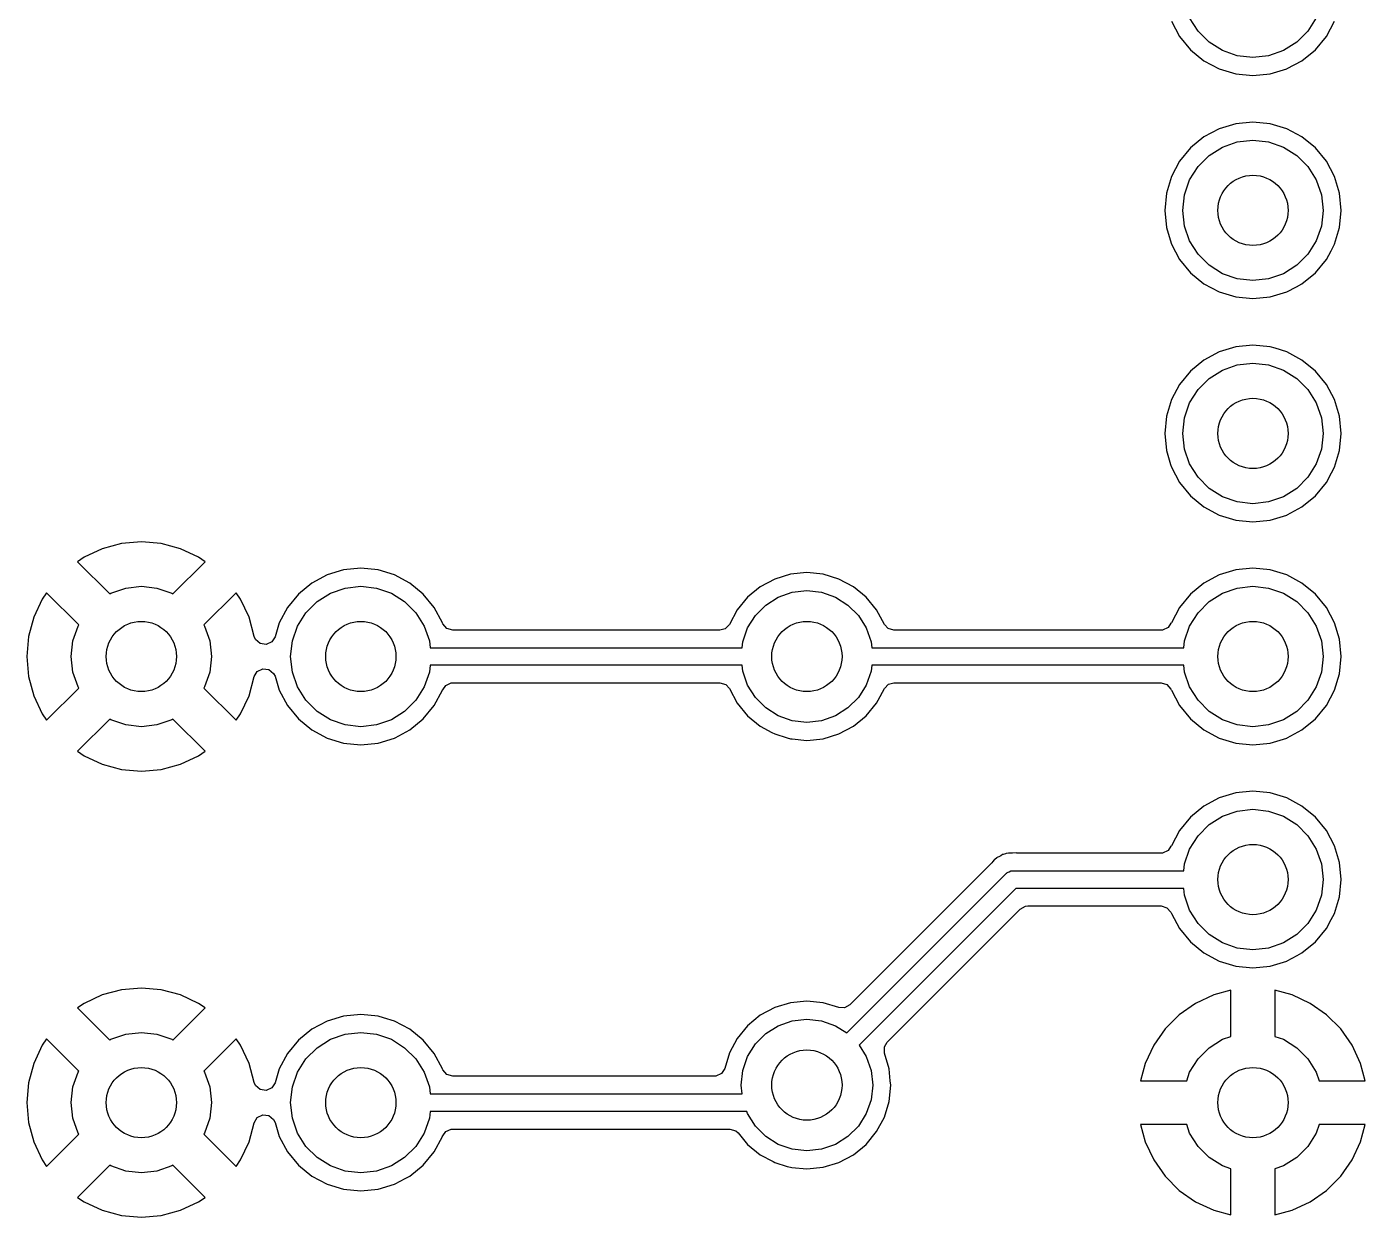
# Model space of a CAD drawing. Extents: x 148 to 304, y -194 to -124.
# Drawn here: x 186.19 to 201.43, y -172.66 to -159.11 of the extents above; entities that cross this region are included whole.
import ezdxf

# ---------------------------------------------------------------- set-up
doc = ezdxf.new("R2010")
doc.units = 0
doc.layers.add('BLACK', color=7, linetype='CONTINUOUS')

msp = doc.modelspace()

# ---------------------------------------------------------------- linework, layer by layer
at = {"layer": 'BLACK', "linetype": 'CONTINUOUS'}
for p, q in [((199.224868, -159.043413), (199.317766, -159.217212)), ((199.528215, -159.157472), (199.432905, -159.005787)), ((200.874455, -159.005787), (200.779145, -159.157472)), ((200.98959, -159.217218), (201.082494, -159.043407)), ((199.317766, -159.217212), (199.31777, -159.217219)), ((199.31777, -159.217219), (199.442796, -159.369563)), ((199.654888, -159.284145), (199.528215, -159.157472)), ((199.806573, -159.379455), (199.654888, -159.284145)), ((200.652472, -159.284145), (200.500787, -159.379455)), ((200.779145, -159.157472), (200.652472, -159.284145)), ((200.864563, -159.369563), (200.98959, -159.217218)), ((199.442796, -159.369563), (199.59514, -159.494589)), ((199.975663, -159.438622), (199.806573, -159.379455)), ((200.15368, -159.45868), (199.975663, -159.438622)), ((200.331697, -159.438622), (200.15368, -159.45868)), ((200.500787, -159.379455), (200.331697, -159.438622)), ((200.712218, -159.49459), (200.864563, -159.369563)), ((199.59514, -159.494589), (199.595147, -159.494593)), ((199.595147, -159.494593), (199.768946, -159.587491)), ((199.768946, -159.587491), (199.768949, -159.587491)), ((199.768949, -159.587491), (199.768953, -159.587494)), ((199.768953, -159.587494), (199.957548, -159.644704)), ((200.349812, -159.644704), (200.538407, -159.587494)), ((200.538407, -159.587494), (200.544982, -159.58398)), ((200.544982, -159.58398), (200.712212, -159.494593)), ((200.712212, -159.494593), (200.712218, -159.49459)), ((199.957548, -159.644704), (200.15368, -159.664021)), ((200.15368, -159.664021), (200.349812, -159.644704)), ((199.95755, -160.212655), (199.768946, -160.269868)), ((200.15368, -160.193339), (199.95755, -160.212655)), ((200.349809, -160.212655), (200.15368, -160.193339)), ((200.349812, -160.212656), (200.349809, -160.212655)), ((200.538407, -160.269866), (200.349812, -160.212656)), ((199.59514, -160.36277), (199.442796, -160.487796)), ((199.595147, -160.362766), (199.59514, -160.36277)), ((199.768946, -160.269868), (199.595147, -160.362766)), ((200.538413, -160.269868), (200.538407, -160.269866)), ((200.712212, -160.362766), (200.538413, -160.269868)), ((200.712219, -160.36277), (200.712212, -160.362766)), ((200.864563, -160.487796), (200.712219, -160.36277)), ((199.442796, -160.487796), (199.31777, -160.64014)), ((199.654888, -160.573215), (199.806573, -160.477905)), ((199.806573, -160.477905), (199.975663, -160.418738)), ((199.975663, -160.418738), (200.15368, -160.39868)), ((200.15368, -160.39868), (200.331697, -160.418738)), ((200.331697, -160.418738), (200.500787, -160.477905)), ((200.500787, -160.477905), (200.652472, -160.573215)), ((200.989589, -160.64014), (200.864563, -160.487796)), ((199.317766, -160.640147), (199.224868, -160.813946)), ((199.31777, -160.64014), (199.317766, -160.640147)), ((199.528215, -160.699888), (199.654888, -160.573215)), ((200.652472, -160.573215), (200.779145, -160.699888)), ((200.989593, -160.640147), (200.989589, -160.64014)), ((201.082491, -160.813946), (200.989593, -160.640147)), ((199.224868, -160.813946), (199.167655, -161.00255)), ((199.432905, -160.851573), (199.528215, -160.699888)), ((200.779145, -160.699888), (200.874455, -160.851573)), ((201.082491, -160.813949), (201.082491, -160.813946)), ((201.082494, -160.813953), (201.082491, -160.813949)), ((201.139704, -161.002548), (201.082494, -160.813953)), ((199.373738, -161.020663), (199.432905, -160.851573)), ((200.874455, -160.851573), (200.933622, -161.020663)), ((199.167655, -161.00255), (199.148339, -161.19868)), ((199.35368, -161.19868), (199.373738, -161.020663)), ((200.933622, -161.020663), (200.95368, -161.19868)), ((201.159021, -161.19868), (201.139704, -161.002548)), ((199.148339, -161.19868), (199.167655, -161.394809)), ((199.373738, -161.376697), (199.35368, -161.19868)), ((200.95368, -161.19868), (200.933622, -161.376697)), ((201.139704, -161.394812), (201.159021, -161.19868)), ((199.167655, -161.394809), (199.167656, -161.394812)), ((199.167656, -161.394812), (199.221297, -161.571643)), ((199.432905, -161.545787), (199.373738, -161.376697)), ((200.933622, -161.376697), (200.874455, -161.545787)), ((201.082494, -161.583407), (201.139704, -161.394812)), ((199.221297, -161.571643), (199.224868, -161.583413)), ((199.224868, -161.583413), (199.317766, -161.757212)), ((199.528215, -161.697472), (199.432905, -161.545787)), ((200.874455, -161.545787), (200.779145, -161.697472)), ((201.042725, -161.657809), (201.082491, -161.583413)), ((201.082491, -161.583412), (201.082494, -161.583407)), ((201.082491, -161.583413), (201.082491, -161.583412)), ((199.654888, -161.824145), (199.528215, -161.697472)), ((200.779145, -161.697472), (200.652472, -161.824145)), ((200.98959, -161.757218), (201.042725, -161.657809)), ((199.317766, -161.757212), (199.31777, -161.757219)), ((199.31777, -161.757219), (199.442796, -161.909563)), ((199.806573, -161.919455), (199.654888, -161.824145)), ((200.652472, -161.824145), (200.500787, -161.919455)), ((200.864563, -161.909563), (200.98959, -161.757218)), ((199.442796, -161.909563), (199.59514, -162.034589)), ((199.59514, -162.034589), (199.595147, -162.034593)), ((199.595147, -162.034593), (199.768946, -162.127491)), ((199.975663, -161.978622), (199.806573, -161.919455)), ((200.15368, -161.99868), (199.975663, -161.978622)), ((200.331697, -161.978622), (200.15368, -161.99868)), ((200.500787, -161.919455), (200.331697, -161.978622)), ((200.648418, -162.068692), (200.712218, -162.03459)), ((200.712218, -162.03459), (200.864563, -161.909563)), ((199.768946, -162.127491), (199.768949, -162.127491)), ((199.768949, -162.127491), (199.768953, -162.127494)), ((199.768953, -162.127494), (199.957548, -162.184704)), ((199.957548, -162.184704), (200.15368, -162.204021)), ((200.15368, -162.204021), (200.349812, -162.184704)), ((200.349812, -162.184704), (200.538407, -162.127494)), ((200.538407, -162.127494), (200.538415, -162.12749)), ((200.538415, -162.12749), (200.648418, -162.068692)), ((199.95755, -162.752655), (199.768946, -162.809868)), ((200.15368, -162.733339), (199.95755, -162.752655)), ((200.349809, -162.752655), (200.15368, -162.733339)), ((200.405243, -162.769471), (200.349809, -162.752655)), ((200.538407, -162.809866), (200.405243, -162.769471)), ((199.59514, -162.90277), (199.442796, -163.027796)), ((199.595147, -162.902766), (199.59514, -162.90277)), ((199.768946, -162.809868), (199.595147, -162.902766)), ((199.975663, -162.958738), (200.15368, -162.93868)), ((200.15368, -162.93868), (200.331697, -162.958738)), ((200.538413, -162.809868), (200.538407, -162.809866)), ((200.712212, -162.902766), (200.538413, -162.809868)), ((200.712219, -162.90277), (200.712212, -162.902766)), ((200.864563, -163.027796), (200.712219, -162.90277)), ((199.442796, -163.027796), (199.31777, -163.18014)), ((199.654888, -163.113215), (199.806573, -163.017905)), ((199.806573, -163.017905), (199.975663, -162.958738)), ((200.331697, -162.958738), (200.500787, -163.017905)), ((200.500787, -163.017905), (200.652472, -163.113215)), ((200.989589, -163.18014), (200.864563, -163.027796)), ((199.317766, -163.180147), (199.224868, -163.353946)), ((199.31777, -163.18014), (199.317766, -163.180147)), ((199.432905, -163.391573), (199.528215, -163.239888)), ((199.528215, -163.239888), (199.654888, -163.113215)), ((200.652472, -163.113215), (200.779145, -163.239888)), ((200.779145, -163.239888), (200.874455, -163.391573)), ((200.989593, -163.180147), (200.989589, -163.18014)), ((201.082491, -163.353946), (200.989593, -163.180147)), ((199.224868, -163.353946), (199.167655, -163.54255)), ((199.373738, -163.560663), (199.432905, -163.391573)), ((200.874455, -163.391573), (200.933622, -163.560663)), ((201.082491, -163.353947), (201.082491, -163.353946)), ((201.082494, -163.353953), (201.082491, -163.353947)), ((201.139704, -163.542548), (201.082494, -163.353953)), ((199.167655, -163.54255), (199.148339, -163.73868)), ((199.35368, -163.73868), (199.373738, -163.560663)), ((200.933622, -163.560663), (200.95368, -163.73868)), ((201.159021, -163.73868), (201.139704, -163.542548)), ((199.148339, -163.73868), (199.167655, -163.934809)), ((199.373738, -163.916697), (199.35368, -163.73868)), ((200.95368, -163.73868), (200.933622, -163.916697)), ((201.139704, -163.934812), (201.159021, -163.73868)), ((199.167655, -163.934809), (199.167656, -163.934812)), ((199.167656, -163.934812), (199.215324, -164.091953)), ((199.432905, -164.085787), (199.373738, -163.916697)), ((200.933622, -163.916697), (200.874455, -164.085787)), ((201.082494, -164.123407), (201.139704, -163.934812)), ((199.215324, -164.091953), (199.224868, -164.123413)), ((199.224868, -164.123413), (199.317766, -164.297212)), ((199.528215, -164.237472), (199.432905, -164.085787)), ((200.874455, -164.085787), (200.779145, -164.237472)), ((201.048323, -164.187336), (201.082491, -164.123413)), ((201.082491, -164.123412), (201.082494, -164.123407)), ((201.082491, -164.123413), (201.082491, -164.123412)), ((199.317766, -164.297212), (199.31777, -164.297219)), ((199.31777, -164.297219), (199.442796, -164.449563)), ((199.654888, -164.364145), (199.528215, -164.237472)), ((200.779145, -164.237472), (200.652472, -164.364145)), ((200.864563, -164.449563), (200.98959, -164.297218)), ((200.98959, -164.297218), (201.048323, -164.187336)), ((199.442796, -164.449563), (199.59514, -164.574589)), ((199.806573, -164.459455), (199.654888, -164.364145)), ((199.975663, -164.518622), (199.806573, -164.459455)), ((200.500787, -164.459455), (200.331697, -164.518622)), ((200.652472, -164.364145), (200.500787, -164.459455)), ((200.712218, -164.57459), (200.864563, -164.449563)), ((199.59514, -164.574589), (199.595147, -164.574593)), ((199.595147, -164.574593), (199.768946, -164.667491)), ((200.15368, -164.53868), (199.975663, -164.518622)), ((200.331697, -164.518622), (200.15368, -164.53868)), ((200.544982, -164.66398), (200.712212, -164.574593)), ((200.712212, -164.574593), (200.712218, -164.57459)), ((199.768946, -164.667491), (199.768949, -164.667491)), ((199.768949, -164.667491), (199.768953, -164.667494)), ((199.768953, -164.667494), (199.957548, -164.724704)), ((199.957548, -164.724704), (200.15368, -164.744021)), ((200.15368, -164.744021), (200.349812, -164.724704)), ((200.349812, -164.724704), (200.538407, -164.667494)), ((200.538407, -164.667494), (200.544982, -164.66398)), ((187.047353, -165.052414), (186.841196, -165.148546)), ((187.047362, -165.05241), (187.047353, -165.052414)), ((187.267069, -164.99354), (187.047362, -165.05241)), ((187.26708, -164.993538), (187.267069, -164.99354)), ((187.493678, -164.973714), (187.26708, -164.993538)), ((187.493682, -164.973714), (187.493678, -164.973714)), ((187.720279, -164.993538), (187.493682, -164.973714)), ((187.72029, -164.99354), (187.720279, -164.993538)), ((187.939997, -165.05241), (187.72029, -164.99354)), ((187.940011, -165.052415), (187.939997, -165.05241)), ((188.146158, -165.148543), (187.940011, -165.052415)), ((186.841192, -165.148548), (186.768206, -165.199653)), ((186.768206, -165.199653), (186.768206, -165.199654)), ((186.768206, -165.199654), (187.134219, -165.565667)), ((186.841196, -165.148546), (186.841192, -165.148548)), ((187.853139, -165.565666), (188.219152, -165.199654)), ((188.219152, -165.199654), (188.146158, -165.148543)), ((189.608946, -165.349868), (189.435147, -165.442766)), ((189.79755, -165.292655), (189.608946, -165.349868)), ((189.99368, -165.273339), (189.79755, -165.292655)), ((190.189809, -165.292655), (189.99368, -165.273339)), ((190.189812, -165.292656), (190.189809, -165.292655)), ((190.378407, -165.349866), (190.189812, -165.292656)), ((190.378413, -165.349868), (190.378407, -165.349866)), ((190.552212, -165.442766), (190.378413, -165.349868)), ((194.887346, -165.341933), (194.708177, -165.396284)), ((194.887348, -165.341932), (194.887346, -165.341933)), ((195.07368, -165.323581), (194.887348, -165.341932)), ((195.260011, -165.341932), (195.07368, -165.323581)), ((195.260013, -165.341933), (195.260011, -165.341932)), ((195.439182, -165.396284), (195.260013, -165.341933)), ((199.768946, -165.349868), (199.595147, -165.442766)), ((199.95755, -165.292655), (199.768946, -165.349868)), ((200.15368, -165.273339), (199.95755, -165.292655)), ((200.349809, -165.292655), (200.15368, -165.273339)), ((200.349812, -165.292656), (200.349809, -165.292655)), ((200.538407, -165.349866), (200.349812, -165.292656)), ((200.538413, -165.349868), (200.538407, -165.349866)), ((200.712212, -165.442766), (200.538413, -165.349868)), ((187.146573, -165.557905), (187.315663, -165.498738)), ((187.315663, -165.498738), (187.49368, -165.47868)), ((187.49368, -165.47868), (187.671697, -165.498738)), ((187.671697, -165.498738), (187.840787, -165.557905)), ((189.43514, -165.44277), (189.282796, -165.567796)), ((189.435147, -165.442766), (189.43514, -165.44277)), ((189.646573, -165.557905), (189.815663, -165.498738)), ((189.815663, -165.498738), (189.99368, -165.47868)), ((189.99368, -165.47868), (190.171697, -165.498738)), ((190.171697, -165.498738), (190.340787, -165.557905)), ((190.552219, -165.44277), (190.552212, -165.442766)), ((190.704563, -165.567796), (190.552219, -165.44277)), ((194.543053, -165.484544), (194.398322, -165.603322)), ((194.543056, -165.484542), (194.543053, -165.484544)), ((194.708177, -165.396284), (194.543056, -165.484542)), ((194.748267, -165.602953), (194.906789, -165.547484)), ((194.906789, -165.547484), (195.07368, -165.52868)), ((195.07368, -165.52868), (195.240571, -165.547484)), ((195.240571, -165.547484), (195.399093, -165.602953)), ((195.604303, -165.484542), (195.439182, -165.396284)), ((195.604306, -165.484544), (195.604303, -165.484542)), ((195.749037, -165.603322), (195.604306, -165.484544)), ((199.59514, -165.44277), (199.442796, -165.567796)), ((199.595147, -165.442766), (199.59514, -165.44277)), ((199.806573, -165.557905), (199.975663, -165.498738)), ((199.975663, -165.498738), (200.15368, -165.47868)), ((200.15368, -165.47868), (200.331697, -165.498738)), ((200.331697, -165.498738), (200.500787, -165.557905)), ((200.712219, -165.44277), (200.712212, -165.442766)), ((200.864563, -165.567796), (200.712219, -165.44277)), ((186.363546, -165.626196), (186.267414, -165.832353)), ((186.363548, -165.626192), (186.363546, -165.626196)), ((186.414653, -165.553206), (186.363548, -165.626192)), ((186.414654, -165.553206), (186.414653, -165.553206)), ((186.780667, -165.919219), (186.414654, -165.553206)), ((187.134219, -165.565667), (187.146573, -165.557905)), ((187.840787, -165.557905), (187.853139, -165.565666)), ((188.572705, -165.553206), (188.206692, -165.919218)), ((188.623812, -165.626193), (188.572705, -165.553206)), ((188.623816, -165.626201), (188.623812, -165.626193)), ((188.719944, -165.832348), (188.623816, -165.626201)), ((189.282796, -165.567796), (189.15777, -165.72014)), ((189.368215, -165.779888), (189.494888, -165.653215)), ((189.494888, -165.653215), (189.646573, -165.557905)), ((190.340787, -165.557905), (190.492472, -165.653215)), ((190.492472, -165.653215), (190.619145, -165.779888)), ((190.829589, -165.72014), (190.704563, -165.567796)), ((194.398322, -165.603322), (194.279544, -165.748053)), ((194.487306, -165.811063), (194.606063, -165.692306)), ((194.606063, -165.692306), (194.748267, -165.602953)), ((195.399093, -165.602953), (195.541297, -165.692306)), ((195.541297, -165.692306), (195.660054, -165.811063)), ((195.867815, -165.748053), (195.749037, -165.603322)), ((199.442796, -165.567796), (199.31777, -165.72014)), ((199.528215, -165.779888), (199.654888, -165.653215)), ((199.654888, -165.653215), (199.806573, -165.557905)), ((200.500787, -165.557905), (200.652472, -165.653215)), ((200.652472, -165.653215), (200.779145, -165.779888)), ((200.989589, -165.72014), (200.864563, -165.567796)), ((186.26741, -165.832362), (186.20854, -166.052069)), ((186.267414, -165.832353), (186.26741, -165.832362)), ((188.719949, -165.832362), (188.719944, -165.832348)), ((188.778098, -166.049378), (188.719949, -165.832362)), ((189.157766, -165.720147), (189.064866, -165.893951)), ((189.15777, -165.72014), (189.157766, -165.720147)), ((189.272905, -165.931573), (189.368215, -165.779888)), ((190.619145, -165.779888), (190.714455, -165.931573)), ((190.829593, -165.720147), (190.829589, -165.72014)), ((190.922494, -165.893953), (190.829593, -165.720147)), ((194.279542, -165.748056), (194.191575, -165.912633)), ((194.279544, -165.748053), (194.279542, -165.748056)), ((194.397953, -165.953267), (194.487306, -165.811063)), ((195.660054, -165.811063), (195.749407, -165.953267)), ((195.867817, -165.748056), (195.867815, -165.748053)), ((195.955785, -165.912633), (195.867817, -165.748056)), ((199.317766, -165.720147), (199.224865, -165.893953)), ((199.31777, -165.72014), (199.317766, -165.720147)), ((199.432905, -165.931573), (199.528215, -165.779888)), ((200.779145, -165.779888), (200.874455, -165.931573)), ((200.989593, -165.720147), (200.989589, -165.72014)), ((201.082491, -165.893946), (200.989593, -165.720147)), ((186.713738, -166.100663), (186.772905, -165.931573)), ((186.772905, -165.931573), (186.780667, -165.919219)), ((188.206692, -165.919218), (188.214455, -165.931573)), ((188.214455, -165.931573), (188.273622, -166.100663)), ((189.064866, -165.893951), (189.016533, -166.053281)), ((189.213738, -166.100663), (189.272905, -165.931573)), ((190.714455, -165.931573), (190.773622, -166.100663)), ((190.924824, -165.899577), (190.922494, -165.893953)), ((190.924892, -165.899548), (190.924824, -165.899577)), ((190.927214, -165.905691), (190.924892, -165.899548)), ((190.972969, -165.958495), (190.927214, -165.905691)), ((191.040008, -165.97818), (190.972969, -165.958495)), ((194.082217, -165.97818), (191.040008, -165.97818)), ((194.142613, -165.962477), (194.082217, -165.97818)), ((194.191575, -165.912633), (194.142613, -165.962477)), ((194.342484, -166.111789), (194.397953, -165.953267)), ((195.749407, -165.953267), (195.804876, -166.111789)), ((195.998104, -165.958495), (195.955785, -165.912633)), ((196.065143, -165.97818), (195.998104, -165.958495)), ((199.107352, -165.97818), (196.065143, -165.97818)), ((199.123929, -165.977067), (199.107352, -165.97818)), ((199.187735, -165.948597), (199.123929, -165.977067)), ((199.220419, -165.8987), (199.187735, -165.948597)), ((199.222536, -165.899577), (199.220419, -165.8987)), ((199.224865, -165.893953), (199.222536, -165.899577)), ((199.373738, -166.100663), (199.432905, -165.931573)), ((200.874455, -165.931573), (200.933622, -166.100663)), ((201.082491, -165.893949), (201.082491, -165.893946)), ((201.082494, -165.893953), (201.082491, -165.893949)), ((201.139704, -166.082548), (201.082494, -165.893953)), ((186.208538, -166.05208), (186.188714, -166.278677)), ((186.20854, -166.052069), (186.208538, -166.05208)), ((186.69368, -166.27868), (186.713738, -166.100663)), ((188.273622, -166.100663), (188.29368, -166.27868)), ((188.792963, -166.08339), (188.778098, -166.049378)), ((188.845356, -166.129615), (188.792963, -166.08339)), ((188.914423, -166.140176), (188.845356, -166.129615)), ((188.978236, -166.111719), (188.914423, -166.140176)), ((189.016533, -166.053281), (188.978236, -166.111719)), ((189.19368, -166.27868), (189.213738, -166.100663)), ((190.773622, -166.100663), (190.782413, -166.17868)), ((194.334947, -166.17868), (194.342484, -166.111789)), ((195.804876, -166.111789), (195.812413, -166.17868)), ((199.364947, -166.17868), (199.373738, -166.100663)), ((200.933622, -166.100663), (200.95368, -166.27868)), ((201.159021, -166.27868), (201.139704, -166.082548)), ((186.188714, -166.278677), (186.188714, -166.278682)), ((186.188714, -166.278682), (186.208538, -166.505279)), ((186.713738, -166.456697), (186.69368, -166.27868)), ((188.29368, -166.27868), (188.273622, -166.456697)), ((189.213738, -166.456697), (189.19368, -166.27868)), ((190.782413, -166.17868), (194.334947, -166.17868)), ((195.812413, -166.17868), (199.364947, -166.17868)), ((200.95368, -166.27868), (200.933622, -166.456697)), ((201.139704, -166.474812), (201.159021, -166.27868)), ((186.772905, -166.625787), (186.713738, -166.456697)), ((188.273622, -166.456697), (188.214455, -166.625787)), ((188.778098, -166.507981), (188.814463, -166.44832)), ((188.814463, -166.44832), (188.87731, -166.417791)), ((188.87731, -166.417791), (188.946685, -166.426086)), ((188.946685, -166.426086), (189.000563, -166.470571)), ((189.272905, -166.625787), (189.213738, -166.456697)), ((190.773622, -166.456697), (190.714455, -166.625787)), ((190.782413, -166.37868), (190.773622, -166.456697)), ((194.334947, -166.37868), (190.782413, -166.37868)), ((194.342484, -166.445571), (194.334947, -166.37868)), ((194.397953, -166.604093), (194.342484, -166.445571)), ((195.804876, -166.445571), (195.749407, -166.604093)), ((195.812413, -166.37868), (195.804876, -166.445571)), ((199.364947, -166.37868), (195.812413, -166.37868)), ((199.373738, -166.456697), (199.364947, -166.37868)), ((199.432905, -166.625787), (199.373738, -166.456697)), ((200.933622, -166.456697), (200.874455, -166.625787)), ((186.208538, -166.505279), (186.20854, -166.50529)), ((186.20854, -166.50529), (186.26741, -166.724997)), ((188.719949, -166.724997), (188.778098, -166.507981)), ((189.000563, -166.470571), (189.016533, -166.504078)), ((189.016533, -166.504078), (189.064866, -166.663408)), ((190.92694, -166.658659), (190.959625, -166.608763)), ((190.959625, -166.608763), (191.023431, -166.580293)), ((191.023431, -166.580293), (191.040008, -166.57918)), ((191.040008, -166.57918), (194.082217, -166.57918)), ((194.082217, -166.57918), (194.149256, -166.598865)), ((194.149256, -166.598865), (194.191575, -166.644727)), ((194.487306, -166.746297), (194.397953, -166.604093)), ((195.749407, -166.604093), (195.660054, -166.746297)), ((195.955785, -166.644727), (196.004747, -166.594883)), ((196.004747, -166.594883), (196.065143, -166.57918)), ((196.065143, -166.57918), (199.107352, -166.57918)), ((199.107352, -166.57918), (199.174391, -166.598865)), ((199.174391, -166.598865), (199.220146, -166.651669)), ((201.082494, -166.663407), (201.139704, -166.474812)), ((186.26741, -166.724997), (186.267415, -166.725011)), ((186.267415, -166.725011), (186.363543, -166.931158)), ((186.414654, -167.004152), (186.780666, -166.638139)), ((186.780666, -166.638139), (186.772905, -166.625787)), ((188.214455, -166.625787), (188.206693, -166.63814)), ((188.206693, -166.63814), (188.572704, -167.004151)), ((188.623816, -166.931158), (188.719944, -166.725011)), ((188.719944, -166.725011), (188.719949, -166.724997)), ((189.064866, -166.663408), (189.157766, -166.837212)), ((189.368215, -166.777472), (189.272905, -166.625787)), ((190.714455, -166.625787), (190.619145, -166.777472)), ((190.82959, -166.837218), (190.922494, -166.663407)), ((190.922494, -166.663407), (190.922495, -166.663403)), ((190.922495, -166.663403), (190.924824, -166.657783)), ((190.924824, -166.657783), (190.92694, -166.658659)), ((194.191575, -166.644727), (194.279542, -166.809303)), ((194.606063, -166.865054), (194.487306, -166.746297)), ((195.660054, -166.746297), (195.541297, -166.865054)), ((195.884752, -166.77762), (195.955785, -166.644727)), ((199.220146, -166.651669), (199.222467, -166.657811)), ((199.222467, -166.657811), (199.222536, -166.657783)), ((199.222536, -166.657783), (199.224865, -166.663406)), ((199.224865, -166.663406), (199.317766, -166.837212)), ((199.528215, -166.777472), (199.432905, -166.625787)), ((200.874455, -166.625787), (200.779145, -166.777472)), ((200.98959, -166.837218), (201.036042, -166.750312)), ((201.036042, -166.750312), (201.082491, -166.663413)), ((201.082491, -166.663413), (201.082493, -166.663408)), ((201.082493, -166.663408), (201.082494, -166.663407)), ((189.157766, -166.837212), (189.15777, -166.837219)), ((189.15777, -166.837219), (189.282796, -166.989563)), ((189.494888, -166.904145), (189.368215, -166.777472)), ((189.646573, -166.999455), (189.494888, -166.904145)), ((190.492472, -166.904145), (190.340787, -166.999455)), ((190.619145, -166.777472), (190.492472, -166.904145)), ((190.704563, -166.989563), (190.82959, -166.837218)), ((194.279542, -166.809303), (194.279544, -166.809306)), ((194.279544, -166.809306), (194.398322, -166.954037)), ((194.748267, -166.954407), (194.606063, -166.865054)), ((195.541297, -166.865054), (195.399093, -166.954407)), ((195.749037, -166.954037), (195.867816, -166.809305)), ((195.867816, -166.809305), (195.884752, -166.77762)), ((199.317766, -166.837212), (199.31777, -166.837219)), ((199.31777, -166.837219), (199.442796, -166.989563)), ((199.654888, -166.904145), (199.528215, -166.777472)), ((199.806573, -166.999455), (199.654888, -166.904145)), ((200.652472, -166.904145), (200.500787, -166.999455)), ((200.779145, -166.777472), (200.652472, -166.904145)), ((200.864563, -166.989563), (200.98959, -166.837218)), ((186.363543, -166.931158), (186.414654, -167.004152)), ((187.134219, -166.991692), (186.768206, -167.357705)), ((187.146573, -166.999455), (187.134219, -166.991692)), ((187.315663, -167.058622), (187.146573, -166.999455)), ((187.49368, -167.07868), (187.315663, -167.058622)), ((187.671697, -167.058622), (187.49368, -167.07868)), ((187.840787, -166.999455), (187.671697, -167.058622)), ((187.85314, -166.991693), (187.840787, -166.999455)), ((188.219151, -167.357704), (187.85314, -166.991693)), ((188.572704, -167.004151), (188.623816, -166.931158)), ((189.282796, -166.989563), (189.43514, -167.114589)), ((189.815663, -167.058622), (189.646573, -166.999455)), ((189.99368, -167.07868), (189.815663, -167.058622)), ((190.171697, -167.058622), (189.99368, -167.07868)), ((190.340787, -166.999455), (190.171697, -167.058622)), ((190.552218, -167.11459), (190.704563, -166.989563)), ((194.398322, -166.954037), (194.543053, -167.072815)), ((194.906789, -167.009876), (194.748267, -166.954407)), ((195.07368, -167.02868), (194.906789, -167.009876)), ((195.240571, -167.009876), (195.07368, -167.02868)), ((195.399093, -166.954407), (195.240571, -167.009876)), ((195.604305, -167.072816), (195.749037, -166.954037)), ((199.442796, -166.989563), (199.59514, -167.114589)), ((199.975663, -167.058622), (199.806573, -166.999455)), ((200.15368, -167.07868), (199.975663, -167.058622)), ((200.331697, -167.058622), (200.15368, -167.07868)), ((200.500787, -166.999455), (200.331697, -167.058622)), ((200.712218, -167.11459), (200.864563, -166.989563)), ((189.43514, -167.114589), (189.435147, -167.114593)), ((189.435147, -167.114593), (189.608946, -167.207491)), ((189.608946, -167.207491), (189.608949, -167.207491)), ((189.608949, -167.207491), (189.608953, -167.207494)), ((189.608953, -167.207494), (189.797548, -167.264704)), ((190.189812, -167.264704), (190.378407, -167.207494)), ((190.378407, -167.207494), (190.384982, -167.20398)), ((190.384982, -167.20398), (190.552212, -167.114593)), ((190.552212, -167.114593), (190.552218, -167.11459)), ((194.543053, -167.072815), (194.543056, -167.072817)), ((194.543056, -167.072817), (194.676063, -167.14391)), ((194.676063, -167.14391), (194.708179, -167.161076)), ((194.708179, -167.161076), (194.849614, -167.20398)), ((194.849614, -167.20398), (194.887346, -167.215426)), ((194.887346, -167.215426), (194.887348, -167.215427)), ((194.887348, -167.215427), (194.904054, -167.217072)), ((194.904054, -167.217072), (195.07368, -167.233779)), ((195.07368, -167.233779), (195.260011, -167.215427)), ((195.260011, -167.215427), (195.439181, -167.161076)), ((195.439181, -167.161076), (195.604305, -167.072816)), ((199.59514, -167.114589), (199.595147, -167.114593)), ((199.595147, -167.114593), (199.768946, -167.207491)), ((199.768946, -167.207491), (199.768949, -167.207491)), ((199.768949, -167.207491), (199.768953, -167.207494)), ((199.768953, -167.207494), (199.957548, -167.264704)), ((200.349812, -167.264704), (200.538407, -167.207494)), ((200.538407, -167.207494), (200.544982, -167.20398)), ((200.544982, -167.20398), (200.712212, -167.114593)), ((200.712212, -167.114593), (200.712218, -167.11459)), ((186.768206, -167.357705), (186.841193, -167.408812)), ((188.146158, -167.408816), (188.219151, -167.357704)), ((189.797548, -167.264704), (189.99368, -167.284021)), ((189.99368, -167.284021), (190.189812, -167.264704)), ((199.957548, -167.264704), (200.15368, -167.284021)), ((200.15368, -167.284021), (200.349812, -167.264704)), ((186.841193, -167.408812), (186.841201, -167.408816)), ((186.841201, -167.408816), (187.047348, -167.504944)), ((187.047348, -167.504944), (187.047362, -167.504949)), ((187.047362, -167.504949), (187.267069, -167.563819)), ((187.72029, -167.563819), (187.939997, -167.504949)), ((187.939997, -167.504949), (187.940011, -167.504944)), ((187.940011, -167.504944), (188.146158, -167.408816)), ((187.267069, -167.563819), (187.26708, -167.563821)), ((187.26708, -167.563821), (187.493678, -167.583646)), ((187.493678, -167.583646), (187.493682, -167.583646)), ((187.493682, -167.583646), (187.720279, -167.563821)), ((187.720279, -167.563821), (187.72029, -167.563819)), ((199.95755, -167.832655), (199.768946, -167.889868)), ((200.15368, -167.813339), (199.95755, -167.832655)), ((200.349809, -167.832655), (200.15368, -167.813339)), ((200.349812, -167.832656), (200.349809, -167.832655)), ((200.538407, -167.889866), (200.349812, -167.832656)), ((199.59514, -167.98277), (199.442796, -168.107796)), ((199.595147, -167.982766), (199.59514, -167.98277)), ((199.768946, -167.889868), (199.595147, -167.982766)), ((200.538413, -167.889868), (200.538407, -167.889866)), ((200.712212, -167.982766), (200.538413, -167.889868)), ((200.712219, -167.98277), (200.712212, -167.982766)), ((200.864563, -168.107796), (200.712219, -167.98277)), ((199.442796, -168.107796), (199.31777, -168.26014)), ((199.654888, -168.193215), (199.806573, -168.097905)), ((199.806573, -168.097905), (199.975663, -168.038738)), ((199.975663, -168.038738), (200.15368, -168.01868)), ((200.15368, -168.01868), (200.331697, -168.038738)), ((200.331697, -168.038738), (200.500787, -168.097905)), ((200.500787, -168.097905), (200.652472, -168.193215)), ((200.989589, -168.26014), (200.864563, -168.107796)), ((199.317766, -168.260147), (199.224865, -168.433953)), ((199.31777, -168.26014), (199.317766, -168.260147)), ((199.528215, -168.319888), (199.654888, -168.193215)), ((200.652472, -168.193215), (200.779145, -168.319888)), ((200.989593, -168.260147), (200.989589, -168.26014)), ((201.082491, -168.433946), (200.989593, -168.260147)), ((199.220419, -168.4387), (199.187735, -168.488597)), ((199.222536, -168.439577), (199.220419, -168.4387)), ((199.224865, -168.433953), (199.222536, -168.439577)), ((199.432905, -168.471573), (199.528215, -168.319888)), ((200.779145, -168.319888), (200.874455, -168.471573)), ((201.082491, -168.433949), (201.082491, -168.433946)), ((201.082494, -168.433953), (201.082491, -168.433949)), ((201.139704, -168.622548), (201.082494, -168.433953)), ((197.207728, -168.59276), (197.191629, -168.614078)), ((197.213622, -168.589111), (197.207728, -168.59276)), ((197.236016, -168.571373), (197.213622, -168.589111)), ((197.240917, -168.566472), (197.236016, -168.571373)), ((197.265354, -168.555681), (197.240917, -168.566472)), ((197.280534, -168.54768), (197.265354, -168.555681)), ((197.303246, -168.533619), (197.280534, -168.54768)), ((197.303252, -168.533616), (197.303246, -168.533619)), ((197.310059, -168.532344), (197.303252, -168.533616)), ((197.337345, -168.523895), (197.310059, -168.532344)), ((197.343686, -168.521095), (197.337345, -168.523895)), ((197.343687, -168.521095), (197.343686, -168.521095)), ((197.370376, -168.519861), (197.343687, -168.521095)), ((197.381012, -168.518627), (197.370376, -168.519861)), ((197.385831, -168.51818), (197.381012, -168.518627)), ((197.385836, -168.51818), (197.385831, -168.51818)), ((197.403876, -168.51818), (197.385836, -168.51818)), ((197.409601, -168.518048), (197.403876, -168.51818)), ((197.415653, -168.517768), (197.409601, -168.518048)), ((197.455916, -168.515907), (197.415653, -168.517768)), ((197.455919, -168.515907), (197.455916, -168.515907)), ((197.463691, -168.516991), (197.455919, -168.515907)), ((197.480819, -168.51818), (197.463691, -168.516991)), ((199.107352, -168.51818), (197.480819, -168.51818)), ((199.123929, -168.517067), (199.107352, -168.51818)), ((199.187735, -168.488597), (199.123929, -168.517067)), ((199.373738, -168.640663), (199.432905, -168.471573)), ((200.874455, -168.471573), (200.933622, -168.640663)), ((195.527378, -170.56356), (197.34297, -168.747969)), ((197.180359, -168.627028), (195.562263, -170.245124)), ((197.191629, -168.614078), (197.180359, -168.627028)), ((197.34297, -168.747969), (197.350157, -168.744306)), ((197.350157, -168.744306), (197.354901, -168.737778)), ((197.354901, -168.737778), (197.37717, -168.730542)), ((197.37717, -168.730542), (197.398037, -168.71991)), ((197.398037, -168.71991), (197.406008, -168.721172)), ((197.406008, -168.721172), (197.41368, -168.71868)), ((197.41368, -168.71868), (199.364947, -168.71868)), ((199.364947, -168.71868), (199.373738, -168.640663)), ((200.933622, -168.640663), (200.95368, -168.81868)), ((201.159021, -168.81868), (201.139704, -168.622548)), ((200.95368, -168.81868), (200.933622, -168.996697)), ((201.139704, -169.014812), (201.159021, -168.81868)), ((197.455101, -168.91868), (195.668799, -170.704981)), ((199.364947, -168.91868), (197.455101, -168.91868)), ((199.373738, -168.996697), (199.364947, -168.91868)), ((199.432905, -169.165787), (199.373738, -168.996697)), ((200.933622, -168.996697), (200.874455, -169.165787)), ((201.082494, -169.203407), (201.139704, -169.014812)), ((195.987233, -170.670096), (197.501832, -169.155499)), ((197.501832, -169.155499), (197.563155, -169.122014)), ((197.563155, -169.122014), (197.589513, -169.11918)), ((197.589513, -169.11918), (199.107352, -169.11918)), ((199.107352, -169.11918), (199.174391, -169.138865)), ((199.174391, -169.138865), (199.220146, -169.191669)), ((199.220146, -169.191669), (199.222467, -169.197811)), ((199.222467, -169.197811), (199.222536, -169.197783)), ((199.222536, -169.197783), (199.224865, -169.203406)), ((199.224865, -169.203406), (199.317766, -169.377212)), ((199.528215, -169.317472), (199.432905, -169.165787)), ((200.874455, -169.165787), (200.779145, -169.317472)), ((201.045293, -169.273006), (201.082491, -169.203413)), ((201.082491, -169.203412), (201.082494, -169.203407)), ((201.082491, -169.203413), (201.082491, -169.203412)), ((199.654888, -169.444145), (199.528215, -169.317472)), ((200.779145, -169.317472), (200.652472, -169.444145)), ((200.98959, -169.377218), (201.045293, -169.273006)), ((199.317766, -169.377212), (199.31777, -169.377219)), ((199.31777, -169.377219), (199.442796, -169.529563)), ((199.806573, -169.539455), (199.654888, -169.444145)), ((200.652472, -169.444145), (200.500787, -169.539455)), ((200.864563, -169.529563), (200.98959, -169.377218)), ((199.442796, -169.529563), (199.59514, -169.654589)), ((199.59514, -169.654589), (199.595147, -169.654593)), ((199.595147, -169.654593), (199.768946, -169.747491)), ((199.975663, -169.598622), (199.806573, -169.539455)), ((200.15368, -169.61868), (199.975663, -169.598622)), ((200.331697, -169.598622), (200.15368, -169.61868)), ((200.500787, -169.539455), (200.331697, -169.598622)), ((200.657364, -169.68391), (200.712218, -169.65459)), ((200.712218, -169.65459), (200.864563, -169.529563)), ((199.768946, -169.747491), (199.768949, -169.747491)), ((199.768949, -169.747491), (199.768953, -169.747494)), ((199.768953, -169.747494), (199.957548, -169.804704)), ((199.957548, -169.804704), (200.15368, -169.824021)), ((200.15368, -169.824021), (200.349812, -169.804704)), ((200.349812, -169.804704), (200.538407, -169.747494)), ((200.538407, -169.747494), (200.544982, -169.74398)), ((200.544982, -169.74398), (200.657364, -169.68391)), ((187.267069, -170.07354), (187.047362, -170.13241)), ((187.26708, -170.073538), (187.267069, -170.07354)), ((187.493678, -170.053714), (187.26708, -170.073538)), ((187.493682, -170.053714), (187.493678, -170.053714)), ((187.720279, -170.073538), (187.493682, -170.053714)), ((187.72029, -170.07354), (187.720279, -170.073538)), ((187.939997, -170.13241), (187.72029, -170.07354)), ((199.90368, -170.079807), (199.707351, -170.132414)), ((199.90368, -170.603925), (199.90368, -170.079807)), ((200.600008, -170.132414), (200.40368, -170.079807)), ((200.40368, -170.079807), (200.40368, -170.603925)), ((186.841192, -170.228548), (186.768206, -170.279653)), ((186.841196, -170.228546), (186.841192, -170.228548)), ((187.047353, -170.132414), (186.841196, -170.228546)), ((187.047362, -170.13241), (187.047353, -170.132414)), ((187.940011, -170.132415), (187.939997, -170.13241)), ((188.146158, -170.228543), (187.940011, -170.132415)), ((188.219152, -170.279654), (188.146158, -170.228543)), ((194.887346, -170.221933), (194.708177, -170.276284)), ((194.887348, -170.221932), (194.887346, -170.221933)), ((195.07368, -170.203581), (194.887348, -170.221932)), ((195.260007, -170.221932), (195.07368, -170.203581)), ((195.260009, -170.221932), (195.260007, -170.221932)), ((195.260011, -170.221933), (195.260009, -170.221932)), ((195.438587, -170.276104), (195.260011, -170.221933)), ((195.562263, -170.245124), (195.50094, -170.278609)), ((199.501197, -170.228545), (199.314859, -170.359022)), ((199.707351, -170.132414), (199.501197, -170.228545)), ((200.806162, -170.228545), (200.600008, -170.132414)), ((200.9925, -170.359022), (200.806162, -170.228545)), ((186.768206, -170.279653), (186.768206, -170.279654)), ((186.768206, -170.279654), (187.134219, -170.645667)), ((187.853139, -170.645666), (188.219152, -170.279654)), ((189.79755, -170.372655), (189.608946, -170.429868)), ((189.99368, -170.353339), (189.79755, -170.372655)), ((190.189809, -170.372655), (189.99368, -170.353339)), ((190.252677, -170.391726), (190.189809, -170.372655)), ((190.378407, -170.429866), (190.252677, -170.391726)), ((194.543053, -170.364544), (194.398322, -170.483322)), ((194.543056, -170.364542), (194.543053, -170.364544)), ((194.708177, -170.276284), (194.543056, -170.364542)), ((194.906789, -170.427484), (195.07368, -170.40868)), ((195.07368, -170.40868), (195.240571, -170.427484)), ((195.50094, -170.278609), (195.438587, -170.276104)), ((199.314859, -170.359022), (199.154022, -170.519859)), ((201.153337, -170.519859), (200.9925, -170.359022)), ((187.315663, -170.578738), (187.49368, -170.55868)), ((187.49368, -170.55868), (187.671697, -170.578738)), ((189.43514, -170.52277), (189.282796, -170.647796)), ((189.435147, -170.522766), (189.43514, -170.52277)), ((189.608946, -170.429868), (189.435147, -170.522766)), ((189.815663, -170.578738), (189.99368, -170.55868)), ((189.99368, -170.55868), (190.171697, -170.578738)), ((190.378413, -170.429868), (190.378407, -170.429866)), ((190.552212, -170.522766), (190.378413, -170.429868)), ((190.552219, -170.52277), (190.552212, -170.522766)), ((190.704563, -170.647796), (190.552219, -170.52277)), ((194.398322, -170.483322), (194.279544, -170.628053)), ((194.487306, -170.691063), (194.606063, -170.572306)), ((194.606063, -170.572306), (194.748267, -170.482953)), ((194.748267, -170.482953), (194.906789, -170.427484)), ((195.240571, -170.427484), (195.399093, -170.482953)), ((195.399093, -170.482953), (195.527378, -170.56356)), ((199.154022, -170.519859), (199.023545, -170.706197)), ((201.283814, -170.706197), (201.153337, -170.519859)), ((186.363546, -170.706196), (186.267414, -170.912353)), ((186.363548, -170.706192), (186.363546, -170.706196)), ((186.414653, -170.633206), (186.363548, -170.706192)), ((186.414654, -170.633206), (186.414653, -170.633206)), ((186.780667, -170.999219), (186.414654, -170.633206)), ((187.134219, -170.645667), (187.146573, -170.637905)), ((187.146573, -170.637905), (187.315663, -170.578738)), ((187.671697, -170.578738), (187.840787, -170.637905)), ((187.840787, -170.637905), (187.853139, -170.645666)), ((188.572705, -170.633206), (188.206692, -170.999218)), ((188.623812, -170.706193), (188.572705, -170.633206)), ((188.623816, -170.706201), (188.623812, -170.706193)), ((188.719944, -170.912348), (188.623816, -170.706201)), ((189.282796, -170.647796), (189.15777, -170.80014)), ((189.494888, -170.733215), (189.646573, -170.637905)), ((189.646573, -170.637905), (189.815663, -170.578738)), ((190.171697, -170.578738), (190.340787, -170.637905)), ((190.340787, -170.637905), (190.492472, -170.733215)), ((190.829589, -170.80014), (190.704563, -170.647796)), ((194.279542, -170.628056), (194.191286, -170.793172)), ((194.279544, -170.628053), (194.279542, -170.628056)), ((194.397953, -170.833267), (194.487306, -170.691063)), ((195.668799, -170.704981), (195.749407, -170.833267)), ((195.955632, -170.723904), (195.987233, -170.670096)), ((195.956254, -170.793769), (195.955632, -170.723904)), ((199.023545, -170.706197), (198.927414, -170.912353)), ((199.654888, -170.733215), (199.806573, -170.637905)), ((199.806573, -170.637905), (199.90368, -170.603925)), ((200.40368, -170.603925), (200.500787, -170.637905)), ((200.500787, -170.637905), (200.652472, -170.733215)), ((201.379945, -170.912353), (201.283814, -170.706197)), ((189.157766, -170.800147), (189.064866, -170.973951)), ((189.15777, -170.80014), (189.157766, -170.800147)), ((189.272905, -171.011573), (189.368215, -170.859888)), ((189.368215, -170.859888), (189.494888, -170.733215)), ((190.492472, -170.733215), (190.619145, -170.859888)), ((190.619145, -170.859888), (190.714455, -171.011573)), ((190.829593, -170.800147), (190.829589, -170.80014)), ((190.922494, -170.973953), (190.829593, -170.800147)), ((194.191284, -170.793179), (194.137591, -170.970178)), ((194.191286, -170.793172), (194.191284, -170.793179)), ((194.342484, -170.991789), (194.397953, -170.833267)), ((195.749407, -170.833267), (195.804876, -170.991789)), ((196.010427, -170.972349), (195.956254, -170.793769)), ((199.432905, -171.011573), (199.528215, -170.859888)), ((199.528215, -170.859888), (199.654888, -170.733215)), ((200.652472, -170.733215), (200.779145, -170.859888)), ((200.779145, -170.859888), (200.874455, -171.011573)), ((186.26741, -170.912362), (186.20854, -171.132069)), ((186.267414, -170.912353), (186.26741, -170.912362)), ((186.713738, -171.180663), (186.772905, -171.011573)), ((186.772905, -171.011573), (186.780667, -170.999219)), ((188.206692, -170.999218), (188.214455, -171.011573)), ((188.214455, -171.011573), (188.273622, -171.180663)), ((188.719949, -170.912362), (188.719944, -170.912348)), ((188.778098, -171.129378), (188.719949, -170.912362)), ((189.064866, -170.973951), (189.016533, -171.133281)), ((189.213738, -171.180663), (189.272905, -171.011573)), ((190.714455, -171.011573), (190.773622, -171.180663)), ((190.924824, -170.979577), (190.922494, -170.973953)), ((190.924892, -170.979548), (190.924824, -170.979577)), ((190.927214, -170.985691), (190.924892, -170.979548)), ((190.972969, -171.038495), (190.927214, -170.985691)), ((194.099295, -171.028614), (194.035483, -171.05707)), ((194.137591, -170.970178), (194.099295, -171.028614)), ((194.32368, -171.15868), (194.342484, -170.991789)), ((195.804876, -170.991789), (195.82368, -171.15868)), ((196.023854, -171.108679), (196.010427, -170.972349)), ((198.92741, -170.912362), (198.874807, -171.108679)), ((198.927414, -170.912353), (198.92741, -170.912362)), ((199.398926, -171.10868), (199.432905, -171.011573)), ((200.874455, -171.011573), (200.908434, -171.10868)), ((201.379949, -170.912362), (201.379945, -170.912353)), ((201.432552, -171.108679), (201.379949, -170.912362)), ((186.208538, -171.13208), (186.188714, -171.358677)), ((186.20854, -171.132069), (186.208538, -171.13208)), ((186.69368, -171.35868), (186.713738, -171.180663)), ((188.273622, -171.180663), (188.29368, -171.35868)), ((188.792963, -171.16339), (188.778098, -171.129378)), ((188.845356, -171.209615), (188.792963, -171.16339)), ((189.016533, -171.133281), (188.978236, -171.191719)), ((189.19368, -171.35868), (189.213738, -171.180663)), ((190.773622, -171.180663), (190.782413, -171.25868)), ((191.040008, -171.05818), (190.972969, -171.038495)), ((194.018932, -171.05818), (191.040008, -171.05818)), ((194.035483, -171.05707), (194.018932, -171.05818)), ((194.334947, -171.25868), (194.32368, -171.15868)), ((195.82368, -171.15868), (195.804876, -171.325571)), ((196.010427, -171.345011), (196.028779, -171.15868)), ((196.028779, -171.15868), (196.023854, -171.108679)), ((198.874807, -171.108679), (198.874808, -171.10868)), ((198.874808, -171.10868), (199.398926, -171.10868)), ((200.908434, -171.10868), (201.432552, -171.10868)), ((201.432552, -171.10868), (201.432552, -171.108679)), ((188.914423, -171.220176), (188.845356, -171.209615)), ((188.978236, -171.191719), (188.914423, -171.220176)), ((190.782413, -171.25868), (194.334947, -171.25868)), ((195.804876, -171.325571), (195.749407, -171.484093)), ((186.188714, -171.358677), (186.188714, -171.358682)), ((186.188714, -171.358682), (186.208538, -171.585279)), ((186.713738, -171.536697), (186.69368, -171.35868)), ((188.29368, -171.35868), (188.273622, -171.536697)), ((189.213738, -171.536697), (189.19368, -171.35868)), ((190.782413, -171.45868), (190.773622, -171.536697)), ((194.389061, -171.45868), (190.782413, -171.45868)), ((194.397953, -171.484093), (194.389061, -171.45868)), ((194.487306, -171.626297), (194.397953, -171.484093)), ((195.749407, -171.484093), (195.660054, -171.626297)), ((195.956076, -171.524181), (196.010427, -171.345011)), ((186.208538, -171.585279), (186.20854, -171.58529)), ((186.20854, -171.58529), (186.26741, -171.804997)), ((186.772905, -171.705787), (186.713738, -171.536697)), ((188.273622, -171.536697), (188.214455, -171.705787)), ((188.719949, -171.804997), (188.778098, -171.587981)), ((188.778098, -171.587981), (188.814463, -171.52832)), ((188.814463, -171.52832), (188.87731, -171.497791)), ((188.87731, -171.497791), (188.946685, -171.506086)), ((188.946685, -171.506086), (189.000563, -171.550571)), ((189.000563, -171.550571), (189.016533, -171.584078)), ((189.016533, -171.584078), (189.064866, -171.743408)), ((189.272905, -171.705787), (189.213738, -171.536697)), ((190.773622, -171.536697), (190.714455, -171.705787)), ((194.606063, -171.745054), (194.487306, -171.626297)), ((195.660054, -171.626297), (195.541297, -171.745054)), ((195.867816, -171.689305), (195.956076, -171.524181)), ((198.874808, -171.60868), (198.92741, -171.804997)), ((199.398926, -171.60868), (198.874808, -171.60868)), ((199.432905, -171.705787), (199.398926, -171.60868)), ((200.908434, -171.60868), (200.874455, -171.705787)), ((201.432552, -171.60868), (200.908434, -171.60868)), ((201.379949, -171.804997), (201.432552, -171.60868)), ((186.414654, -172.084152), (186.780666, -171.718139)), ((186.780666, -171.718139), (186.772905, -171.705787)), ((188.214455, -171.705787), (188.206693, -171.71814)), ((188.206693, -171.71814), (188.572704, -172.084151)), ((189.064866, -171.743408), (189.157766, -171.917212)), ((189.368215, -171.857472), (189.272905, -171.705787)), ((190.714455, -171.705787), (190.619145, -171.857472)), ((190.82959, -171.917218), (190.922494, -171.743407)), ((190.922494, -171.743407), (190.922495, -171.743403)), ((190.922495, -171.743403), (190.924824, -171.737783)), ((190.924824, -171.737783), (190.92694, -171.738659)), ((190.92694, -171.738659), (190.959625, -171.688763)), ((190.959625, -171.688763), (191.023431, -171.660293)), ((191.023431, -171.660293), (191.040008, -171.65918)), ((191.040008, -171.65918), (194.196173, -171.65918)), ((194.196173, -171.65918), (194.263212, -171.678865)), ((194.263212, -171.678865), (194.292026, -171.704515)), ((194.292026, -171.704515), (194.398322, -171.834037)), ((194.748267, -171.834407), (194.606063, -171.745054)), ((195.541297, -171.745054), (195.399093, -171.834407)), ((195.749037, -171.834037), (195.867816, -171.689305)), ((199.528215, -171.857472), (199.432905, -171.705787)), ((200.874455, -171.705787), (200.779145, -171.857472)), ((186.26741, -171.804997), (186.267415, -171.805011)), ((186.267415, -171.805011), (186.363543, -172.011158)), ((188.623816, -172.011158), (188.719944, -171.805011)), ((188.719944, -171.805011), (188.719949, -171.804997)), ((189.157766, -171.917212), (189.15777, -171.917219)), ((189.15777, -171.917219), (189.282796, -172.069563)), ((189.494888, -171.984145), (189.368215, -171.857472)), ((190.619145, -171.857472), (190.492472, -171.984145)), ((190.704563, -172.069563), (190.82959, -171.917218)), ((194.398322, -171.834037), (194.543053, -171.952815)), ((194.906789, -171.889876), (194.748267, -171.834407)), ((195.07368, -171.90868), (194.906789, -171.889876)), ((195.240571, -171.889876), (195.07368, -171.90868)), ((195.399093, -171.834407), (195.240571, -171.889876)), ((195.604305, -171.952816), (195.749037, -171.834037)), ((198.92741, -171.804997), (198.927414, -171.805006)), ((198.927414, -171.805006), (199.023545, -172.011162)), ((199.654888, -171.984145), (199.528215, -171.857472)), ((200.779145, -171.857472), (200.652472, -171.984145)), ((201.283814, -172.011162), (201.379945, -171.805006)), ((201.379945, -171.805006), (201.379949, -171.804997)), ((186.363543, -172.011158), (186.414654, -172.084152)), ((187.134219, -172.071692), (186.768206, -172.437705)), ((187.146573, -172.079455), (187.134219, -172.071692)), ((187.315663, -172.138622), (187.146573, -172.079455)), ((187.840787, -172.079455), (187.671697, -172.138622)), ((187.85314, -172.071693), (187.840787, -172.079455)), ((188.219151, -172.437704), (187.85314, -172.071693)), ((188.572704, -172.084151), (188.623816, -172.011158)), ((189.282796, -172.069563), (189.43514, -172.194589)), ((189.646573, -172.079455), (189.494888, -171.984145)), ((189.815663, -172.138622), (189.646573, -172.079455)), ((190.340787, -172.079455), (190.171697, -172.138622)), ((190.492472, -171.984145), (190.340787, -172.079455)), ((190.552218, -172.19459), (190.704563, -172.069563)), ((194.543053, -171.952815), (194.543056, -171.952817)), ((194.543056, -171.952817), (194.688293, -172.030447)), ((194.688293, -172.030447), (194.708179, -172.041076)), ((194.708179, -172.041076), (194.850181, -172.084152)), ((194.850181, -172.084152), (194.887346, -172.095426)), ((194.887346, -172.095426), (194.887348, -172.095427)), ((194.887348, -172.095427), (194.900985, -172.09677)), ((194.900985, -172.09677), (195.07368, -172.113779)), ((195.07368, -172.113779), (195.260011, -172.095427)), ((195.260011, -172.095427), (195.439181, -172.041076)), ((195.439181, -172.041076), (195.604305, -171.952816)), ((199.023545, -172.011162), (199.154022, -172.1975)), ((199.806573, -172.079455), (199.654888, -171.984145)), ((199.90368, -172.113434), (199.806573, -172.079455)), ((200.500787, -172.079455), (200.40368, -172.113434)), ((200.652472, -171.984145), (200.500787, -172.079455)), ((201.153337, -172.1975), (201.283814, -172.011162)), ((187.49368, -172.15868), (187.315663, -172.138622)), ((187.671697, -172.138622), (187.49368, -172.15868)), ((189.43514, -172.194589), (189.435147, -172.194593)), ((189.435147, -172.194593), (189.608946, -172.287491)), ((189.99368, -172.15868), (189.815663, -172.138622)), ((190.171697, -172.138622), (189.99368, -172.15868)), ((190.384982, -172.28398), (190.49826, -172.223431)), ((190.49826, -172.223431), (190.552218, -172.19459)), ((199.154022, -172.1975), (199.314859, -172.358337)), ((199.90368, -172.637551), (199.90368, -172.113434)), ((200.40368, -172.113434), (200.40368, -172.637552)), ((200.9925, -172.358337), (201.153337, -172.1975)), ((189.608946, -172.287491), (189.608949, -172.287491)), ((189.608949, -172.287491), (189.608953, -172.287494)), ((189.608953, -172.287494), (189.797548, -172.344704)), ((189.797548, -172.344704), (189.99368, -172.364021)), ((189.99368, -172.364021), (190.189812, -172.344704)), ((190.189812, -172.344704), (190.378407, -172.287494)), ((190.378407, -172.287494), (190.384982, -172.28398)), ((199.314859, -172.358337), (199.501197, -172.488814)), ((200.806162, -172.488814), (200.9925, -172.358337)), ((186.768206, -172.437705), (186.841193, -172.488812)), ((186.841193, -172.488812), (186.841201, -172.488816)), ((186.841201, -172.488816), (187.047348, -172.584944)), ((187.940011, -172.584944), (188.146158, -172.488816)), ((188.146158, -172.488816), (188.219151, -172.437704)), ((199.501197, -172.488814), (199.707353, -172.584945)), ((200.600006, -172.584945), (200.806162, -172.488814)), ((187.047348, -172.584944), (187.047362, -172.584949)), ((187.047362, -172.584949), (187.267069, -172.643819)), ((187.267069, -172.643819), (187.26708, -172.643821)), ((187.26708, -172.643821), (187.493678, -172.663646)), ((187.493678, -172.663646), (187.493682, -172.663646)), ((187.493682, -172.663646), (187.720279, -172.643821)), ((187.720279, -172.643821), (187.72029, -172.643819)), ((187.72029, -172.643819), (187.939997, -172.584949)), ((187.939997, -172.584949), (187.940011, -172.584944)), ((199.707353, -172.584945), (199.707362, -172.584949)), ((199.707362, -172.584949), (199.903679, -172.637552)), ((199.903679, -172.637552), (199.90368, -172.637551)), ((200.40368, -172.637552), (200.599997, -172.584949)), ((200.599997, -172.584949), (200.600006, -172.584945))]:
    msp.add_line(p, q, dxfattribs=at)
at = {"layer": 'BLACK'}
for centre in [(200.15368, -161.19868), (200.15368, -163.73868), (187.49368, -166.27868), (189.99368, -166.27868), (195.07368, -166.27868), (200.15368, -166.27868), (200.15368, -168.81868), (195.07368, -171.15868), (187.49368, -171.35868), (189.99368, -171.35868), (200.15368, -171.35868)]:
    msp.add_circle(centre, 0.4, dxfattribs=at)

doc.saveas('drawing.dxf')
